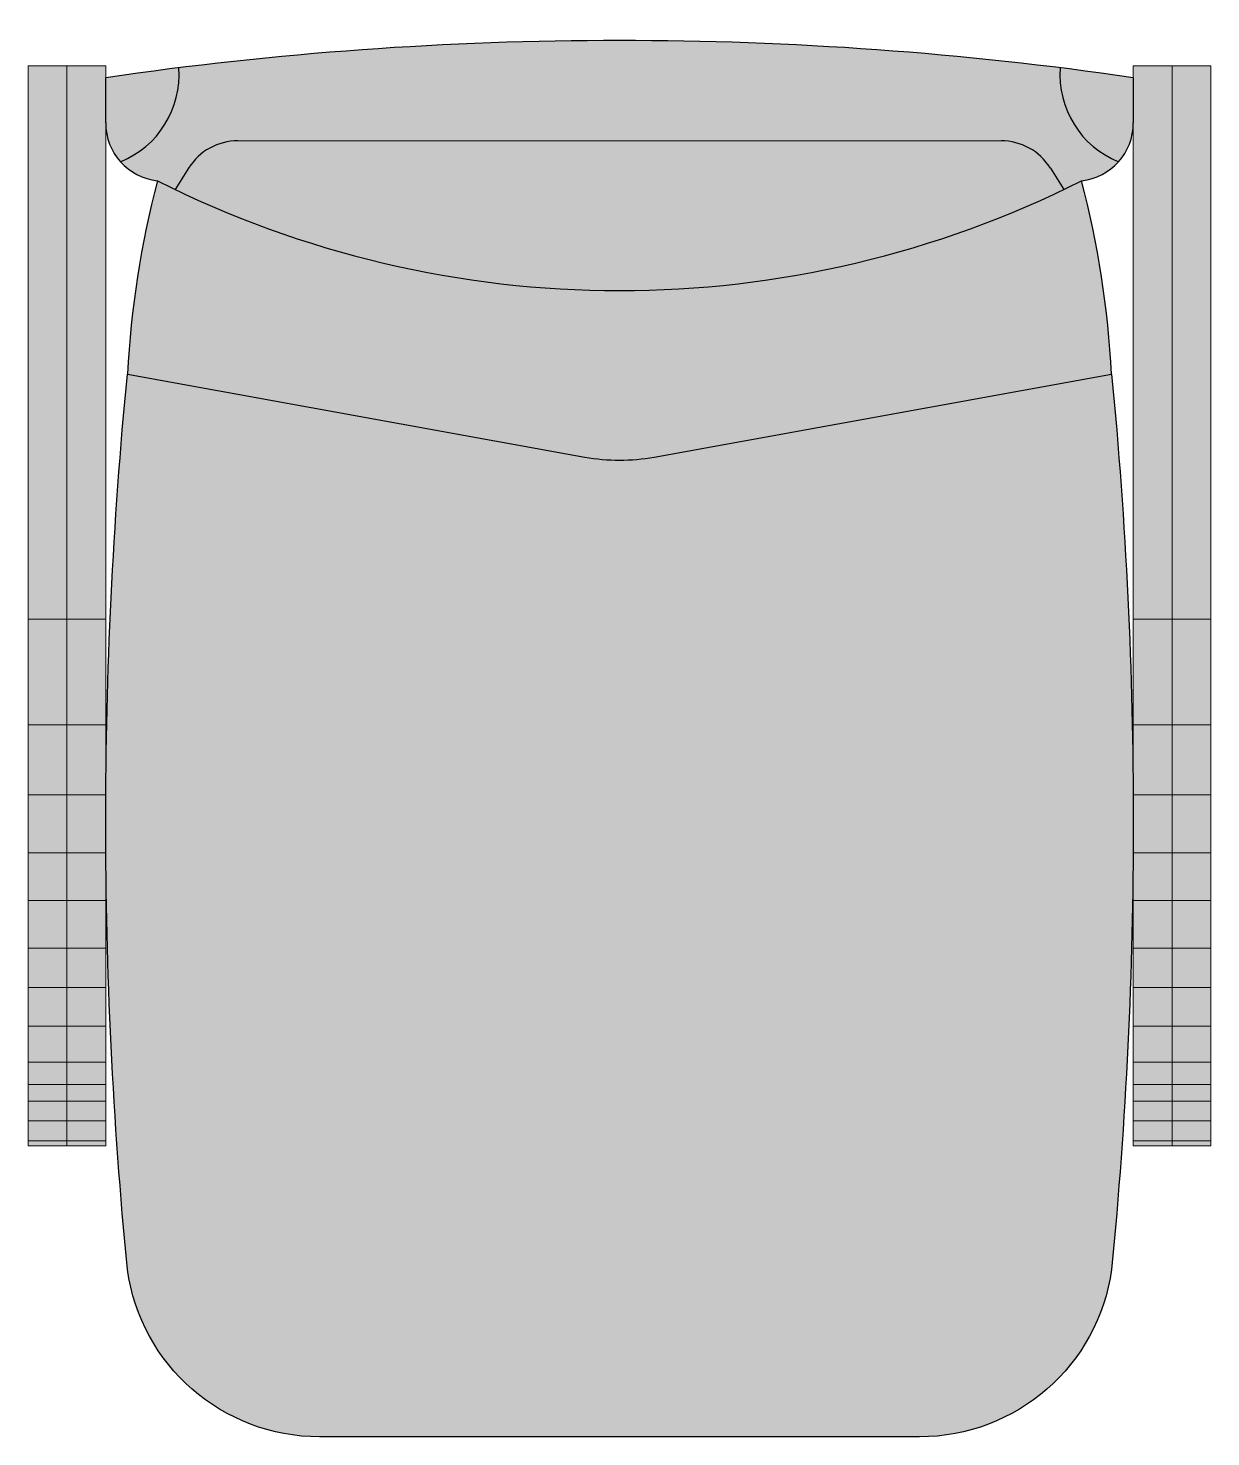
# Model space of a CAD drawing. Header units: metres. Extents: x 288.7 to 299.7, y 162.6 to 172.2.
# Drawn here: x 294.682 to 295.292, y 166.936 to 167.662 of the extents above; entities that cross this region are included whole.
import ezdxf

# ---------------------------------------------------------------- set-up
doc = ezdxf.new("R2010")
doc.units = ezdxf.units.M
doc.linetypes.add('HIDDEN2', pattern=[4.762499999999999, 3.175, -1.5875])
doc.layers.add('cotas', color=250, linetype='Continuous', lineweight=5)
doc.layers.add('estofado', color=7, linetype='Continuous', lineweight=25)

# ---------------------------------------------------------------- blocks, each defined once
blk = doc.blocks.new('Cad. Madri Diretor')
at = {"layer": 'cotas', "lineweight": 5, "ltscale": 0.5}
h = blk.add_hatch(color=256, dxfattribs=at)
h.set_gradient(color1=(51, 51, 51), color2=(117, 117, 117), one_color=1, tint=0.4600000083446503, name='CURVED')
h.paths.add_polyline_path([(-0.227344329009683, -0.01406872212368128, -0.3269010425479084), (-0.2573674413551513, -0.0624893908072917, 0.184395676678075), (-0.2383534955183018, -0.07230893165214895, 0.004825975749783133), (-0.2291730157105571, -0.07682157996298333), (-0.2222231907134073, -0.06574930429417236, -0.258079554789246), (-0.196813872383137, -0.05169817704404522), (0.1968138723827906, -0.05169817704398838, -0.2580795547955237), (0.2222231907134148, -0.06574930429475274), (0.2291730157081615, -0.07682157996025335, 0.004825975750546362), (0.2383534955173331, -0.07230893164865476, 0.1843956766523696), (0.2573674413523639, -0.06248939080634952, -0.3269010425334729), (0.2273443290092282, -0.01406872212368137, 0.06188288128844795)])
h = blk.add_hatch(color=256, dxfattribs=at)
h.set_gradient(color1=(196, 196, 196), color2=(235, 235, 235), one_color=1, tint=0.9200000166893005, name='INVCYLINDER')
h.paths.add_polyline_path([(-0.2850000000001955, -0.2983957330990278), (-0.2650000000001554, -0.2983957330990278), (-0.2650000000002137, -0.01298823307519115), (-0.2850000000001955, -0.01298823307521957)])
h.paths.add_polyline_path([(-0.2850000000001955, -0.01298823307521957), (-0.3050000000001774, -0.01298823307524799), (-0.3050000000001191, -0.2983957330990279), (-0.2850000000001955, -0.2983957330990279)])
h = blk.add_hatch(color=256, dxfattribs=at)
h.set_gradient(color1=(196, 196, 196), color2=(235, 235, 235), one_color=1, tint=0.9200000166893005, name='INVCYLINDER')
h.paths.add_polyline_path([(0.2650000000000418, -0.2983957330990279), (0.2850000000000819, -0.2983957330990279), (0.2850000000000819, -0.01298823307521957), (0.2650000000001, -0.01298823307519115)])
h.paths.add_polyline_path([(0.2850000000000818, -0.2983957330990278), (0.3049999999998917, -0.2983957330990279), (0.30499999999995, -0.01298823307524799), (0.2850000000000819, -0.01298823307521957)])
h = blk.add_hatch(color=256, dxfattribs=at)
h.set_gradient(color1=(51, 51, 51), color2=(92, 92, 92), one_color=1, tint=0.3600000143051147, name='INVCYLINDER')
h.paths.add_polyline_path([(0.2291730157081615, -0.0768215799602533), (0.2222231907134073, -0.0657493042947408, 0.2580795547953984), (0.1968138723827906, -0.05169817704398838), (-0.1968138723831316, -0.05169817704404522, 0.2580795547901173), (-0.2222231907134566, -0.06574930429425087), (-0.2291730157088437, -0.0768215799602534, 0.2274085295957518)])
h = blk.add_hatch(color=256, dxfattribs=at)
h.set_gradient(color1=(51, 51, 51), color2=(99, 99, 99), one_color=1, tint=0.3899999856948853, name='INVCURVED')
h.paths.add_polyline_path([(0.2538203752395702, -0.1719869393832596, 0.04937696672241304), (0.2383534955171209, -0.07230893164876159, -0.2375821957796715), (-0.2383534955178952, -0.07230893164871521, 0.04937696672241151), (-0.2538203752400218, -0.1719869393832602), (-0.01783417022090816, -0.2147588132175429, 0.08989139282144633), (0.01783417022020232, -0.2147588132175571)])
h = blk.add_hatch(color=256, dxfattribs=at)
h.set_gradient(color1=(51, 51, 51), color2=(89, 89, 89), one_color=1, tint=0.3499999940395355, name='SPHERICAL')
h.paths.add_polyline_path([(-0.01783417022090816, -0.2147588132175429), (-0.253820375240025, -0.1719869393832596, 0.04842820751879621), (-0.2538203752399115, -0.6336858266961929, 0.3745508046554726), (-0.1547613113051511, -0.7199999999999704), (0.1547613113049238, -0.7200000000000273, 0.3745508046554417), (0.2538203752396826, -0.6336858266962038, 0.0484282075197714), (0.2538203752395702, -0.1719869393832596), (0.01783417022090816, -0.2147588132174292, -0.08989139282325417)])
h = blk.add_hatch(color=256, dxfattribs=at)
h.set_gradient(color1=(196, 196, 196), color2=(235, 235, 235), one_color=1, tint=0.9200000166893005, name='INVCURVED')
h.paths.add_polyline_path([(-0.2850000000001957, -0.2983957330990279), (-0.3050000000001191, -0.2983957330990279), (-0.3050000000001079, -0.3529108955593755), (-0.2850000000001956, -0.3529108955593756)])
h.paths.add_polyline_path([(-0.2650000000001555, -0.2983957330990279), (-0.2850000000001955, -0.2983957330990279), (-0.2850000000001955, -0.3529108955593755), (-0.2650000000001444, -0.3529108955593757)])
h = blk.add_hatch(color=256, dxfattribs=at)
h.set_gradient(color1=(196, 196, 196), color2=(235, 235, 235), one_color=1, tint=0.9200000166893005, name='INVCURVED')
h.paths.add_polyline_path([(0.2850000000000819, -0.2983957330990279), (0.2650000000000418, -0.2983957330990278), (0.2650000000000306, -0.3529108955593756), (0.2850000000000819, -0.3529108955593757)])
h.paths.add_polyline_path([(0.2850000000000818, -0.3529108955593756), (0.3049999999998805, -0.3529108955593755), (0.3049999999998916, -0.2983957330990279), (0.2850000000000819, -0.2983957330990279)])
h = blk.add_hatch(color=256, dxfattribs=at)
h.set_gradient(color1=(196, 196, 196), color2=(235, 235, 235), one_color=1, tint=0.9200000166893005, name='INVCURVED')
h.paths.add_polyline_path([(-0.3050000000001006, -0.3889985917375043), (-0.2850000000001955, -0.3889985917375043), (-0.2850000000001955, -0.3529108955593756), (-0.305000000000108, -0.3529108955593756)])
h.paths.add_polyline_path([(-0.2650000000001443, -0.3529108955593755), (-0.2850000000001955, -0.3529108955593756), (-0.2850000000001955, -0.3889985917375042), (-0.265000000000137, -0.3889985917375044)])
h = blk.add_hatch(color=256, dxfattribs=at)
h.set_gradient(color1=(196, 196, 196), color2=(235, 235, 235), one_color=1, tint=0.9200000166893005, name='INVCURVED')
h.paths.add_polyline_path([(0.2650000000000233, -0.3889985917375043), (0.2850000000000819, -0.3889985917375043), (0.2850000000000819, -0.3529108955593756), (0.2650000000000306, -0.3529108955593755)])
h.paths.add_polyline_path([(0.3049999999998806, -0.3529108955593756), (0.2850000000000819, -0.3529108955593756), (0.2850000000000819, -0.3889985917375042), (0.3049999999998732, -0.3889985917375042)])
h = blk.add_hatch(color=256, dxfattribs=at)
h.set_gradient(color1=(196, 196, 196), color2=(235, 235, 235), one_color=1, tint=0.9200000166893005, name='INVCURVED')
h.paths.add_polyline_path([(-0.2850000000001955, -0.3889985917375042), (-0.3050000000001006, -0.3889985917375043), (-0.3050000000000945, -0.4189440865094412), (-0.2850000000001955, -0.4189440865094411)])
h.paths.add_polyline_path([(-0.265000000000137, -0.3889985917375043), (-0.2850000000001955, -0.3889985917375043), (-0.2850000000001955, -0.4189440865094412), (-0.2650000000001309, -0.4189440865094411)])
h = blk.add_hatch(color=256, dxfattribs=at)
h.set_gradient(color1=(196, 196, 196), color2=(235, 235, 235), one_color=1, tint=0.9200000166893005, name='INVCURVED')
h.paths.add_polyline_path([(0.2850000000000819, -0.4189440865094411), (0.2850000000000819, -0.3889985917375042), (0.2650000000000233, -0.3889985917375043), (0.2650000000000171, -0.4189440865094412)])
h.paths.add_polyline_path([(0.2850000000000819, -0.4189440865094411), (0.3049999999998672, -0.4189440865094412), (0.3049999999998733, -0.3889985917375043), (0.2850000000000819, -0.3889985917375043)])
h = blk.add_hatch(color=256, dxfattribs=at)
h.set_gradient(color1=(196, 196, 196), color2=(235, 235, 235), one_color=1, tint=0.9200000166893005, name='INVCURVED')
h.paths.add_polyline_path([(-0.2850000000001955, -0.4189440865094411), (-0.3050000000000945, -0.4189440865094411), (-0.3050000000000894, -0.4435146162612681), (-0.2850000000001955, -0.4435146162612681)])
h.paths.add_polyline_path([(-0.2850000000001955, -0.4189440865094412), (-0.2850000000001955, -0.4435146162612682), (-0.2650000000001259, -0.4435146162612683), (-0.2650000000001309, -0.4189440865094412)])
h = blk.add_hatch(color=256, dxfattribs=at)
h.set_gradient(color1=(196, 196, 196), color2=(235, 235, 235), one_color=1, tint=0.9200000166893005, name='INVCURVED')
h.paths.add_polyline_path([(0.2850000000000819, -0.4189440865094412), (0.2650000000000172, -0.4189440865094411), (0.2650000000000122, -0.4435146162612681), (0.2850000000000819, -0.4435146162612682)])
h.paths.add_polyline_path([(0.3049999999998671, -0.4189440865094411), (0.2850000000000819, -0.4189440865094412), (0.2850000000000819, -0.4435146162612682), (0.3049999999998621, -0.4435146162612681)])
h = blk.add_hatch(color=256, dxfattribs=at)
h.set_gradient(color1=(196, 196, 196), color2=(235, 235, 235), one_color=1, tint=0.9200000166893005, name='INVCURVED')
h.paths.add_polyline_path([(-0.2650000000001208, -0.4680851460133225), (-0.2650000000001258, -0.4435146162612682), (-0.2850000000001955, -0.4435146162612683), (-0.2850000000001955, -0.4680851460133226)])
h.paths.add_polyline_path([(-0.2850000000001955, -0.4435146162612682), (-0.3050000000000895, -0.4435146162612681), (-0.3050000000000844, -0.4680851460133226), (-0.2850000000001955, -0.4680851460133226)])
h = blk.add_hatch(color=256, dxfattribs=at)
h.set_gradient(color1=(196, 196, 196), color2=(235, 235, 235), one_color=1, tint=0.9200000166893005, name='INVCURVED')
h.paths.add_polyline_path([(0.2850000000000819, -0.4435146162612682), (0.2650000000000121, -0.4435146162612682), (0.2650000000000071, -0.4680851460133227), (0.2850000000000819, -0.4680851460133226)])
h.paths.add_polyline_path([(0.304999999999862, -0.4435146162612681), (0.2850000000000819, -0.4435146162612683), (0.2850000000000819, -0.4680851460133226), (0.3049999999998571, -0.4680851460133227)])
h = blk.add_hatch(color=256, dxfattribs=at)
h.set_gradient(color1=(196, 196, 196), color2=(235, 235, 235), one_color=1, tint=0.9200000166893005, name='INVCURVED')
h.paths.add_polyline_path([(-0.2850000000001955, -0.4882496699564172), (-0.2850000000001955, -0.4680851460133226), (-0.3050000000000844, -0.4680851460133226), (-0.3050000000000803, -0.4882496699564172)])
h.paths.add_polyline_path([(-0.2850000000001955, -0.4882496699564172), (-0.2650000000001168, -0.4882496699564172), (-0.2650000000001209, -0.4680851460133226), (-0.2850000000001955, -0.4680851460133226)])
h = blk.add_hatch(color=256, dxfattribs=at)
h.set_gradient(color1=(196, 196, 196), color2=(235, 235, 235), one_color=1, tint=0.9200000166893005, name='INVCURVED')
h.paths.add_polyline_path([(0.2650000000000071, -0.4680851460133226), (0.265000000000003, -0.4882496699564172), (0.2850000000000819, -0.4882496699564172), (0.2850000000000818, -0.4680851460133226)])
h.paths.add_polyline_path([(0.2850000000000819, -0.4680851460133227), (0.2850000000000819, -0.4882496699564172), (0.3049999999998529, -0.4882496699564172), (0.3049999999998571, -0.4680851460133226)])
h = blk.add_hatch(color=256, dxfattribs=at)
h.set_gradient(color1=(196, 196, 196), color2=(235, 235, 235), one_color=1, tint=0.9200000166893005, name='INVCURVED')
h.paths.add_polyline_path([(-0.2850000000001955, -0.4882496699564172), (-0.3050000000000803, -0.4882496699564172), (-0.3050000000000763, -0.5082702293194643), (-0.2850000000001955, -0.5082702293194643)])
h.paths.add_polyline_path([(-0.2650000000001167, -0.4882496699564173), (-0.2850000000001955, -0.4882496699564172), (-0.2850000000001955, -0.5082702293194643), (-0.2650000000001126, -0.5082702293194644)])
h = blk.add_hatch(color=256, dxfattribs=at)
h.set_gradient(color1=(196, 196, 196), color2=(235, 235, 235), one_color=1, tint=0.9200000166893005, name='INVCURVED')
h.paths.add_polyline_path([(0.285000000000082, -0.4882496699564172), (0.265000000000003, -0.4882496699564172), (0.264999999999999, -0.5082702293194643), (0.2850000000000819, -0.5082702293194643)])
h.paths.add_polyline_path([(0.2850000000000819, -0.4882496699564172), (0.2850000000000819, -0.5082702293194643), (0.3049999999998488, -0.5082702293194642), (0.3049999999998529, -0.4882496699564172)])
h = blk.add_hatch(color=256, dxfattribs=at)
h.set_gradient(color1=(196, 196, 196), color2=(235, 235, 235), one_color=1, tint=0.9200000166893005, name='INVCURVED')
h.paths.add_polyline_path([(-0.2850000000001955, -0.5082702293194643), (-0.3050000000000763, -0.5082702293194643), (-0.3050000000000725, -0.5267347643258518), (-0.2850000000001955, -0.5267347643258518)])
h.paths.add_polyline_path([(-0.2650000000001088, -0.5267347643258516), (-0.2650000000001126, -0.5082702293194644), (-0.2850000000001955, -0.5082702293194643), (-0.2850000000001955, -0.5267347643258518)])
h = blk.add_hatch(color=256, dxfattribs=at)
h.set_gradient(color1=(196, 196, 196), color2=(235, 235, 235), one_color=1, tint=0.9200000166893005, name='INVCURVED')
h.paths.add_polyline_path([(0.2850000000000818, -0.5082702293194643), (0.264999999999999, -0.5082702293194642), (0.2649999999999952, -0.5267347643258518), (0.2850000000000819, -0.5267347643258518)])
h.paths.add_polyline_path([(0.2850000000000819, -0.5082702293194643), (0.2850000000000819, -0.5267347643258518), (0.3049999999998451, -0.5267347643258518), (0.3049999999998489, -0.5082702293194643)])
h = blk.add_hatch(color=256, dxfattribs=at)
h.set_gradient(color1=(196, 196, 196), color2=(235, 235, 235), one_color=1, tint=0.9200000166893005, name='INVCURVED')
h.paths.add_polyline_path([(-0.2850000000001955, -0.5383122751869679), (-0.2850000000001955, -0.5267347643258516), (-0.3050000000000725, -0.5267347643258519), (-0.3050000000000702, -0.5383122751869678)])
h.paths.add_polyline_path([(-0.2650000000001065, -0.5383122751869679), (-0.2650000000001089, -0.5267347643258516), (-0.2850000000001955, -0.5267347643258518), (-0.2850000000001955, -0.5383122751869678)])
h = blk.add_hatch(color=256, dxfattribs=at)
h.set_gradient(color1=(196, 196, 196), color2=(235, 235, 235), one_color=1, tint=0.9200000166893005, name='INVCURVED')
h.paths.add_polyline_path([(0.2649999999999952, -0.5267347643258519), (0.2649999999999928, -0.5383122751869678), (0.2850000000000819, -0.5383122751869678), (0.2850000000000819, -0.5267347643258516)])
h.paths.add_polyline_path([(0.2850000000000819, -0.5267347643258518), (0.2850000000000819, -0.5383122751869678), (0.3049999999998428, -0.5383122751869678), (0.3049999999998451, -0.5267347643258516)])
h = blk.add_hatch(color=256, dxfattribs=at)
h.set_gradient(color1=(196, 196, 196), color2=(235, 235, 235), one_color=1, tint=0.9200000166893005, name='INVCURVED')
h.paths.add_polyline_path([(-0.2850000000001955, -0.546882047001759), (-0.2850000000001956, -0.5383122751869678), (-0.3050000000000702, -0.5383122751869679), (-0.3050000000000683, -0.546882047001759)])
h.paths.add_polyline_path([(-0.2650000000001048, -0.546882047001759), (-0.2650000000001065, -0.5383122751869678), (-0.2850000000001955, -0.5383122751869678), (-0.2850000000001955, -0.5468820470017589)])
h = blk.add_hatch(color=256, dxfattribs=at)
h.set_gradient(color1=(196, 196, 196), color2=(235, 235, 235), one_color=1, tint=0.9200000166893005, name='INVCURVED')
h.paths.add_polyline_path([(0.2850000000000819, -0.5468820470017589), (0.2850000000000819, -0.5383122751869678), (0.2649999999999928, -0.5383122751869678), (0.264999999999991, -0.5468820470017589)])
h.paths.add_polyline_path([(0.2850000000000819, -0.5383122751869678), (0.2850000000000819, -0.5468820470017589), (0.304999999999841, -0.5468820470017591), (0.3049999999998428, -0.5383122751869677)])
h = blk.add_hatch(color=256, dxfattribs=at)
h.set_gradient(color1=(196, 196, 196), color2=(235, 235, 235), one_color=1, tint=0.9200000166893005, name='INVCURVED')
h.paths.add_polyline_path([(-0.2850000000001955, -0.5570845668113406), (-0.2850000000001955, -0.546882047001759), (-0.3050000000000684, -0.546882047001759), (-0.3050000000000662, -0.5570845668113408)])
h.paths.add_polyline_path([(-0.2650000000001027, -0.5570845668113406), (-0.2650000000001047, -0.546882047001759), (-0.2850000000001955, -0.546882047001759), (-0.2850000000001955, -0.5570845668113408)])
h = blk.add_hatch(color=256, dxfattribs=at)
h.set_gradient(color1=(196, 196, 196), color2=(235, 235, 235), one_color=1, tint=0.9200000166893005, name='INVCURVED')
h.paths.add_polyline_path([(0.2850000000000819, -0.5570845668113407), (0.2850000000000819, -0.546882047001759), (0.264999999999991, -0.546882047001759), (0.2649999999999889, -0.5570845668113408)])
h.paths.add_polyline_path([(0.3049999999998388, -0.5570845668113406), (0.3049999999998409, -0.546882047001759), (0.2850000000000819, -0.546882047001759), (0.2850000000000819, -0.5570845668113408)])
h = blk.add_hatch(color=256, dxfattribs=at)
h.set_gradient(color1=(196, 196, 196), color2=(235, 235, 235), one_color=1, tint=0.9200000166893005, name='INVCURVED')
h.paths.add_polyline_path([(-0.3050000000000663, -0.5570845668113406), (-0.3050000000000642, -0.5672870866209222), (-0.2850000000001956, -0.5672870866209224), (-0.2850000000001955, -0.5570845668113407)])
h.paths.add_polyline_path([(-0.2850000000001955, -0.5570845668113407), (-0.2850000000001955, -0.5672870866209223), (-0.2650000000001007, -0.5672870866209224), (-0.2650000000001027, -0.5570845668113407)])
h = blk.add_hatch(color=256, dxfattribs=at)
h.set_gradient(color1=(196, 196, 196), color2=(235, 235, 235), one_color=1, tint=0.9200000166893005, name='INVCURVED')
h.paths.add_polyline_path([(0.2850000000000819, -0.5570845668113408), (0.2649999999999889, -0.5570845668113407), (0.2649999999999869, -0.5672870866209223), (0.2850000000000819, -0.5672870866209223)])
h.paths.add_polyline_path([(0.3049999999998368, -0.5672870866209222), (0.3049999999998388, -0.5570845668113408), (0.2850000000000819, -0.5570845668113407), (0.2850000000000819, -0.5672870866209223)])
h = blk.add_hatch(color=256, dxfattribs=at)
h.set_gradient(color1=(196, 196, 196), color2=(235, 235, 235), one_color=1, tint=0.9200000166893005, name='INVCURVED')
h.paths.add_polyline_path([(-0.2650000000002137, -0.5672870866209223), (-0.2850000000001955, -0.5672870866208655), (-0.2850000000001955, -0.57000000000005), (-0.2649999999999864, -0.5699999999999932)])
h.paths.add_polyline_path([(-0.2850000000000819, -0.5672870866209223), (-0.3050000000000637, -0.5672870866208655), (-0.30499999999995, -0.57000000000005), (-0.2850000000001955, -0.57000000000005)])
h = blk.add_hatch(color=256, dxfattribs=at)
h.set_gradient(color1=(196, 196, 196), color2=(235, 235, 235), one_color=1, tint=0.9200000166893005, name='INVCURVED')
h.paths.add_polyline_path([(0.2850000000001955, -0.5672870866208655), (0.2650000000001, -0.5672870866208655), (0.2649999999999864, -0.57000000000005), (0.2850000000000819, -0.57000000000005)])
h.paths.add_polyline_path([(0.3049999999997226, -0.5672870866209223), (0.2850000000000819, -0.5672870866209223), (0.2850000000000819, -0.57000000000005), (0.3049999999998363, -0.57000000000005)])
at = {"layer": 'estofado', "ltscale": 0.1}
h = blk.add_hatch(color=256, dxfattribs=at)
h.dxf.hatch_style = 1
h.set_gradient(color1=(45, 49, 52), color2=(111, 121, 128), one_color=1, tint=0.4699999988079071, name='SPHERICAL')
edge = h.paths.add_edge_path()
edge.add_ellipse((-1.13686837721616e-12, -1.843926279116999), major_axis=(1.303852775959965, 1.303852775959965), ratio=0.9999999999934419, start_angle=396.7371210027168, end_angle=397.9177753811446, ccw=False)
edge.add_line((0.2649999999998727, -0.01914160063620329), (0.2649999999999864, -0.04249695305611567))
edge.add_ellipse((0.2350000000000136, -0.04249695305617252), major_axis=(-0.02121320343557808, 0.02121320343557807), ratio=0.9999999999925298, start_angle=183.2090592663015, end_angle=225.0000000003226, ccw=False)
edge.add_ellipse((0.2754287593827485, -0.01777230501608074), major_axis=(0.03410153200793196, 0.03410153200793196), ratio=0.9999999999976417, start_angle=130.5956318472568, end_angle=203.0061216612085, ccw=False)
edge = h.paths.add_edge_path()
edge.add_ellipse((-1.13686837721616e-12, -1.843926279117341), major_axis=(-1.303852775907669, 1.303852775907669), ratio=0.9999999999645691, start_angle=322.08222461799267, end_angle=323.2628789964258, ccw=False)
edge.add_ellipse((-0.2754287593830895, -0.01777230501602389), major_axis=(0.03410153200795901, 0.03410153200795902), ratio=0.9999999999975316, start_angle=246.993878338891, end_angle=319.4043681524719, ccw=False)
edge.add_ellipse((-0.2350000000001273, -0.04249695305634305), major_axis=(-0.02121320343569286, 0.02121320343569286), ratio=0.9999999999959486, start_angle=44.999999999898876, end_angle=86.79094073312228, ccw=False)
edge.add_line((-0.2650000000001, -0.04249695305622936), (-0.2650000000001, -0.01914160063620329))
at = {"layer": 'cotas', "lineweight": 5, "ltscale": 0.5}
for p, q in [((-0.3050000000001774, -0.01298823307524799), (-0.3050000000000637, -0.5699999999999932)), ((-0.2650000000002137, -0.01298823307519115), (-0.3050000000001774, -0.01298823307524799)), ((-0.2850000000001955, -0.01298823307524799), (-0.2850000000001955, -0.5699999999999932)), ((-0.2650000000002137, -0.01298823307524799), (-0.2650000000001, -0.5699999999999932)), ((0.2650000000001, -0.01298823307524799), (0.2649999999999864, -0.5699999999999932)), ((0.2650000000001, -0.01298823307519115), (0.3050000000000637, -0.01298823307524799)), ((0.2850000000000819, -0.01298823307524799), (0.2850000000000819, -0.5699999999999932)), ((0.30499999999995, -0.01298823307524799), (0.3049999999998363, -0.5699999999999932)), ((-0.1968138723831316, -0.05169817704404522), (0.1968138723827906, -0.05169817704398838)), ((-0.3050000000001774, -0.2983957330990279), (-0.2650000000001, -0.2983957330990279)), ((0.30499999999995, -0.2983957330990279), (0.2649999999998727, -0.2983957330990279)), ((-0.3050000000001774, -0.3529108955593756), (-0.2650000000001, -0.3529108955593756)), ((0.30499999999995, -0.3529108955593756), (0.2649999999998727, -0.3529108955593756)), ((-0.3050000000001774, -0.3889985917375043), (-0.2650000000001, -0.3889985917375043)), ((0.30499999999995, -0.3889985917375043), (0.2649999999998727, -0.3889985917375043)), ((-0.3050000000001774, -0.4189440865094411), (-0.2650000000001, -0.4189440865094411)), ((0.30499999999995, -0.4189440865094411), (0.2649999999998727, -0.4189440865094411)), ((-0.3050000000001774, -0.4435146162612682), (-0.2650000000001, -0.4435146162612682)), ((0.30499999999995, -0.4435146162612682), (0.2649999999998727, -0.4435146162612682)), ((-0.3050000000001774, -0.4680851460133226), (-0.2650000000001, -0.4680851460133226)), ((0.30499999999995, -0.4680851460133226), (0.2649999999998727, -0.4680851460133226)), ((-0.3050000000001774, -0.4882496699564172), (-0.2650000000001, -0.4882496699564172)), ((0.30499999999995, -0.4882496699564172), (0.2649999999998727, -0.4882496699564172)), ((-0.3050000000001774, -0.5082702293194643), (-0.2650000000001, -0.5082702293194643)), ((0.30499999999995, -0.5082702293194643), (0.2649999999998727, -0.5082702293194643)), ((-0.3050000000001774, -0.5267347643258518), (-0.2650000000001, -0.5267347643258518)), ((0.30499999999995, -0.5267347643258518), (0.2649999999998727, -0.5267347643258518)), ((-0.3050000000001774, -0.5383122751869678), (-0.2650000000001, -0.5383122751869678)), ((0.30499999999995, -0.5383122751869678), (0.2649999999998727, -0.5383122751869678)), ((-0.3050000000001774, -0.546882047001759), (-0.2650000000001, -0.546882047001759)), ((0.30499999999995, -0.546882047001759), (0.2649999999998727, -0.546882047001759)), ((-0.3050000000001774, -0.5570845668113407), (-0.2650000000001, -0.5570845668113407)), ((0.30499999999995, -0.5570845668113407), (0.2649999999998727, -0.5570845668113407)), ((-0.3050000000001774, -0.5672870866209223), (-0.2650000000001, -0.5672870866209223)), ((-0.3050000000001774, -0.57000000000005), (-0.2650000000001, -0.57000000000005)), ((0.30499999999995, -0.5672870866209223), (0.2649999999998727, -0.5672870866209223)), ((0.3050000000000637, -0.57000000000005), (0.2649999999999864, -0.57000000000005))]:
    blk.add_line(p, q, dxfattribs=at)
at = {"layer": 'estofado', "ltscale": 0.1}
for p, q in [((-0.2650000000001, -0.04249695305611567), (-0.2650000000001, -0.01914160063620329)), ((0.2649999999998727, -0.01914160063620329), (0.2649999999999864, -0.04249695305611567)), ((-0.2222231907134073, -0.06574930429417236), (-0.2291730157088523, -0.07682157996026717)), ((0.2222231907134073, -0.0657493042947408), (0.2291730157081702, -0.07682157996026717))]:
    blk.add_line(p, q, dxfattribs=at)
blk.add_lwpolyline([(0.2538203752395702, -0.1719869393832596, -0.04842820751977038), (0.2538203752396839, -0.633685826696194, -0.3745508046554697), (0.1547613113049238, -0.7200000000000273), (-0.1547613113051511, -0.7199999999999704, -0.3745508046554695), (-0.2538203752399113, -0.633685826696194, -0.04842820751879633), (-0.253820375240025, -0.1719869393832596), (-0.01783417022090816, -0.2147588132175429, 0.08989139282325417), (0.01783417022090816, -0.2147588132174292)], format="xyb", close=True, dxfattribs=at)
for centre, radius, start, end in [((-2.273736754432321e-13, -1.84392627911717), 1.843926279117183, 81.73712100256213, 98.26287899742451), ((-0.235000000000241, -0.04249695305611567), 0.03, 180, 263.5818814664202), ((0.2349999999997863, -0.04249695305611567), 0.03, 276.4181185335799, 0), ((-0.1968138723831316, -0.08169817704401794), 0.03, 90, 147.8844077941859), ((0.1968138723827906, -0.0816981770439611), 0.03, 32.11559220581409, 90), ((0.2573612860038565, -0.2002672043868188), 0.5119633426142176, 165.5262515381126, 176.8334354067892), ((-3.410605131648481e-13, 0.4010000220760048), 0.5299375005615529, 243.2706472521316, 296.729352747883), ((-0.2573612860040839, -0.2002672043868188), 0.5119633426142176, 3.166564593210821, 14.47374846188739)]:
    blk.add_arc(centre, radius, start, end, dxfattribs=at)
at = {"layer": 'estofado', "linetype": 'HIDDEN2', "ltscale": 0.1}
for centre, start, end in [((-0.2754287593830895, -0.01777230501596705), 291.9938783386893, 4.404368152541752), ((0.2754287593826348, -0.01777230501596705), 175.5956318474583, 248.0061216613107)]:
    blk.add_arc(centre, 0.04822684906330719, start, end, dxfattribs=at)

msp = doc.modelspace()

# ---------------------------------------------------------------- block references
at = {"layer": 'cotas', "lineweight": 5}
msp.add_blockref('Cad. Madri Diretor', (294.9865796092036, 167.6555074191734), dxfattribs=at)

doc.saveas('drawing.dxf')
